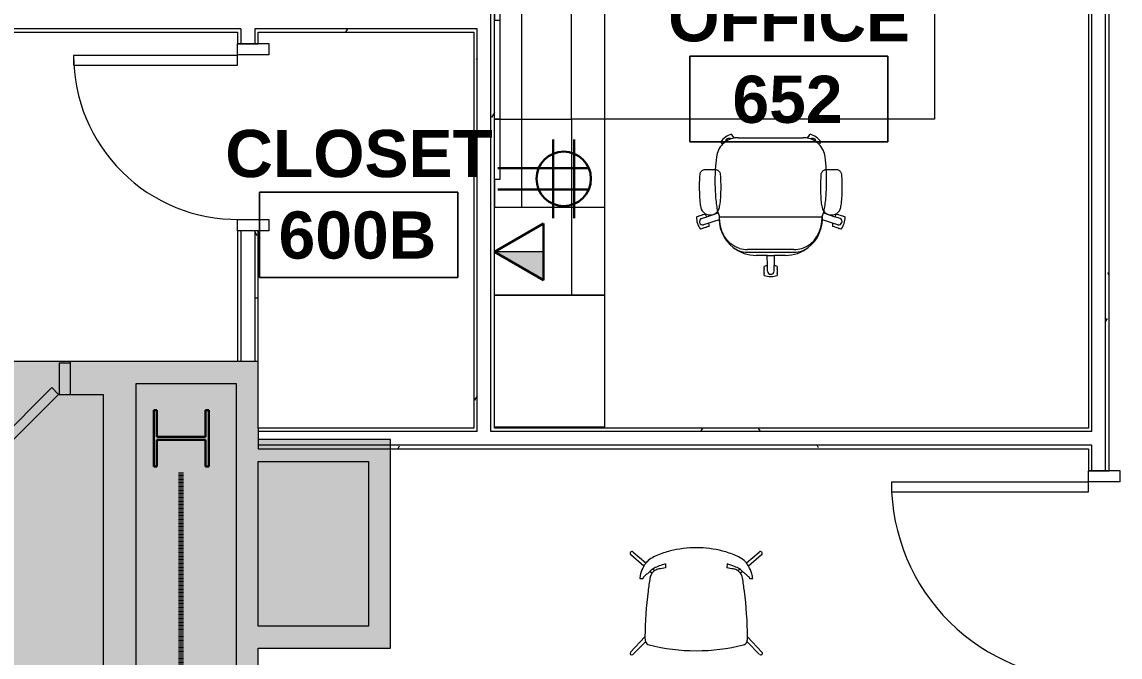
# Model space of a CAD drawing. Header units: inches. Extents: x -1180 to 2011, y -268 to 2143.
# Drawn here: x 634 to 833.6, y 1570.6 to 1686 of the extents above; entities that cross this region are included whole.
import ezdxf

# ---------------------------------------------------------------- set-up
doc = ezdxf.new("R2010")
doc.units = ezdxf.units.IN
doc.header["$MEASUREMENT"] = 0
doc.linetypes.add('Dash 1_8_', pattern=[0.25, 0.125, -0.125])
for name, color, linetype, lineweight in [('A-ANNO-NOTE', 131, 'Continuous', 13), ('A-AREA-IDEN', 2, 'Continuous', 9), ('A-DETL', 90, 'Continuous', 13), ('A-DETL-GENF', 92, 'Continuous', 9), ('A-DETL-THIN', 151, 'Continuous', 13), ('A-DOOR', 31, 'Continuous', 13), ('A-DOOR-FRAM', 31, 'Continuous', 20), ('A-WALL', 113, 'Continuous', 13), ('A-WALL-PATT', 111, 'Continuous', 13), ('I-FURN', 30, 'Continuous', 9), ('I-WALL', 2, 'Continuous', 13), ('S-COLS', 52, 'Continuous', 13)]:
    doc.layers.add(name, color=color, linetype=linetype, lineweight=lineweight)
doc.styles.add('Swis721 Lt BT_B', font='', dxfattribs={"height": 8.583975})
doc.styles.get('Swis721 Lt BT_B').set_extended_font_data('Swis721 Lt BT', bold=True)
pattern_1 = [(0, (0, 0), (30.72, 7.68), [1.267, -21.773, 1.267, -21.773, -122.88]), (0, (0, 0), (30.72, 7.68), [-46.08, 1.267, -44.813, 1.267, -21.773, -53.76]), (0, (0, 0), (30.72, 7.68), [-115.2, 1.267, -14.093, 1.267, -37.133]), (120, (11.52, 3.84), (-22.011075, 22.7643), [1.267, -21.773, 1.267, -21.773, -122.88]), (120, (11.52, 3.84), (-22.011075, 22.7643), [-46.08, 1.267, -44.813, 1.267, -21.773, -53.76]), (120, (11.52, 3.84), (-22.011075, 22.7643), [-115.2, 1.267, -14.093, 1.267, -37.133]), (240, (15.36, 19.2), (-8.708925, -30.4443), [1.267, -21.773, 1.267, -21.773, -122.88]), (240, (15.36, 19.2), (-8.708925, -30.4443), [-46.08, 1.267, -44.813, 1.267, -21.773, -53.76]), (240, (15.36, 19.2), (-8.708925, -30.4443), [-115.2, 1.267, -14.093, 1.267, -37.133])]

# ---------------------------------------------------------------- blocks, each defined once
blk = doc.blocks.new('Single Flush - OTJ_SOLIDFLUSH_ALUM-4843896-6TH FLOOR POWER _ SIGNAL')
at = {"layer": 'A-DOOR', "color": 8, "lineweight": 20}
for p, q in [((-8.65, -27.09), (16.67, -1.76)), ((16.67, -1.76), (17.91, -3)), ((17.91, -3), (-7.42, -28.32)), ((-7.42, -28.32), (-8.65, -27.09))]:
    blk.add_line(p, q, dxfattribs=at)
at = {"layer": 'A-DOOR', "lineweight": 9}
blk.add_arc((17.91, -3), 35.81, 179.5, 225, dxfattribs=at)
at = {"layer": 'A-DOOR-FRAM', "color": 8}
for p, q in [((-20, 2.75), (-20, -3)), ((-20, 2.75), (-18, 2.75)), ((-18, 2.75), (-18, -3)), ((18, 2.75), (18, -3)), ((18, 2.75), (20, 2.75)), ((20, 2.75), (20, -3)), ((-20, -3), (-18, -3)), ((18, -3), (20, -3))]:
    blk.add_line(p, q, dxfattribs=at)
blk = doc.blocks.new('HP-Bearing Pile-Column - HP10X57-V11-6TH FLOOR POWER _ SIGNAL')
at = {"layer": 'S-COLS', "lineweight": 30}
for p, q in [((5.1, 5), (-5.1, 5)), ((-5.1, 5), (-5.1, 4.435)), ((-5.1, 4.435), (-0.2825, 4.435)), ((-0.2825, 4.435), (-0.2825, -4.435)), ((0.2825, -4.435), (0.2825, 4.435)), ((0.2825, 4.435), (5.1, 4.435)), ((5.1, 4.435), (5.1, 5)), ((-0.2825, -4.435), (-5.1, -4.435)), ((-5.1, -4.435), (-5.1, -5)), ((-5.1, -5), (5.1, -5)), ((5.1, -4.435), (0.2825, -4.435)), ((5.1, -5), (5.1, -4.435))]:
    blk.add_line(p, q, dxfattribs=at)
blk = doc.blocks.new('Single Flush - OTJ_SOLIDFLUSH_ALUM-5015488-6TH FLOOR POWER _ SIGNAL')
at = {"layer": 'A-DOOR', "lineweight": 20}
for p, q in [((16.15625, 37.6875), (16.15625, 1.875)), ((17.90625, 37.6875), (16.15625, 37.6875)), ((17.90625, 1.875), (17.90625, 37.6875)), ((16.15625, 1.875), (17.90625, 1.875))]:
    blk.add_line(p, q, dxfattribs=at)
at = {"layer": 'A-DOOR', "lineweight": 9}
blk.add_arc((17.90625, 1.875), 35.8125, 90, 180.5, dxfattribs=at)
at = {"layer": 'A-DOOR-FRAM'}
for p, q in [((-20, -3.875), (-20, 1.875)), ((-20, 1.875), (-18, 1.875)), ((-18, -3.875), (-18, 1.875)), ((18.000004, -3.875), (18.000004, 1.875)), ((18.000004, 1.875), (20.000004, 1.875)), ((20.000004, -3.875), (20.000004, 1.875)), ((-20, -3.875), (-18, -3.875)), ((18.000004, -3.875), (20.000004, -3.875))]:
    blk.add_line(p, q, dxfattribs=at)
blk = doc.blocks.new('Steelcase Coalesse - Wrapp Side - Seating - Four Leg - Chair-5299867-6TH FLOOR POWER _ SIGNAL')
at = {"layer": 'I-FURN'}
for p, q in [((-9.53, 15.37), (-11.88, 17.42)), ((-11.44, 17.95), (-9.15, 15.96)), ((9.15, 15.96), (11.44, 17.95)), ((11.88, 17.42), (9.53, 15.37)), ((-8.05, 14.08), (-8.44, 14.42)), ((-7.88, 14.86), (-7.54, 14.57)), ((-5.61, 15.78), (-5.57, 15.06)), ((5.61, 15.78), (5.57, 15.06)), ((7.54, 14.57), (7.88, 14.86)), ((8.44, 14.42), (8.05, 14.08)), ((-9.73, 13.1), (-10.27, 13.1)), ((-9.66, 13.3), (-9.73, 13.1)), ((9.73, 13.1), (9.66, 13.3)), ((10.27, 13.1), (9.73, 13.1)), ((-11.94, -0.27), (-9.33, 2.54)), ((9.33, 2.54), (11.94, -0.27)), ((-9.24, 1.62), (-11.53, -0.68)), ((11.53, -0.68), (9.24, 1.62))]:
    blk.add_line(p, q, dxfattribs=at)
for centre, radius, start, end in [((-11.66, 17.68), 0.348, 51.3984, 229), ((0.05, -0.05), 18.81, 104.7363, 112.5595), ((0, -0.92), 19.64, 75.8603, 103.9565), ((-0.05, -0.05), 18.81, 67.4404, 75.0824), ((11.66, 17.68), 0.348, 311, 128.6016), ((-4.94, 11.96), 5.81, 112.5595, 136.4079), ((4.94, 11.96), 5.81, 43.5921, 67.4404), ((-4.03, 12.26), 6.32, 150.4844, 164.4644), ((-7.8, 14.68), 1.86, 136.4079, 158.1796), ((-5.24, 9.11), 6.1, 126.618, 132.964), ((-10.51, 16.16), 2.71, 307.2391, 320.0505), ((-5.29, 10.95), 4.69, 123.4699, 132.1521), ((-6.45, 12.92), 1.98, 143.8091, 170.6281), ((-6.45, 12.92), 1.98, 123.4581, 143.8091), ((-5.4, 11.11), 4.49, 110.4842, 123.4699), ((-6.45, 12.92), 1.98, 99.7176, 123.4581), ((-0.27, -2.39), 18.93, 107.4061, 110.7258), ((-0.22, -23.51), 38.93, 97.91, 99.7176), ((-0.2, -2.58), 19.13, 106.417, 107.4359), ((0.22, -23.51), 38.93, 80.2824, 82.09), ((0.27, -2.39), 18.93, 69.2742, 73.6235), ((6.45, 12.92), 1.98, 56.5419, 80.2824), ((5.4, 11.11), 4.49, 56.5301, 69.5158), ((6.45, 12.92), 1.98, 36.1909, 56.5419), ((5.29, 10.95), 4.69, 47.8479, 56.5301), ((6.45, 12.92), 1.98, 9.3719, 36.1909), ((6.45, 12.92), 1.98, 9.3719, 36.1909), ((10.51, 16.16), 2.71, 219.9495, 232.7609), ((5.24, 9.11), 6.1, 47.036, 53.382), ((4.03, 12.26), 6.32, 29.5156, 35.8969), ((4.03, 12.26), 6.32, 15.5356, 29.5156), ((-5.94, 12.78), 4.34, 164.3288, 175.6688), ((-7.5, 11.47), 2.83, 131.9367, 139.5974), ((59.89, 1.97), 69.22, 170.6281, 172.6643), ((-59.89, 1.97), 69.22, 7.3357, 9.3719), ((7.5, 11.47), 2.83, 40.4026, 48.0633), ((5.94, 12.78), 4.34, 4.3312, 15.6712), ((59.89, 1.97), 69.22, 172.6643, 179.5287), ((-59.89, 1.97), 69.22, 0.4713, 7.3357), ((-4.97, 2.5), 4.36, 179.5287, 191.6837), ((4.97, 2.5), 4.36, 348.3163, 0.4713), ((-8.33, 2.04), 1, 204.8357, 255.2463), ((0, 34.83), 34.83, 255.7325, 284.2529), ((8.33, 2.04), 1, 284.2529, 335.1643), ((-11.74, -0.48), 0.29, 135, 315), ((11.74, -0.48), 0.29, 225, 45)]:
    blk.add_arc(centre, radius, start, end, dxfattribs=at)
blk = doc.blocks.new('Table-Teknion-Credenza_Top_for_Freestanding_Storage - CJCT20064-V77-6TH FLOOR POWER _ SIGNAL')
at = {"layer": 'I-FURN'}
for p, q in [((-32, 10), (32, 10)), ((-32, -9), (-32, 10)), ((32, 10), (32, 4)), ((32, 4), (32, -10)), ((-32, -10), (-32, -9)), ((32, -10), (-23.97, -10))]:
    blk.add_line(p, q, dxfattribs=at)
blk = doc.blocks.new('Storage-Teknion-Wall_Panel_Open_Shelves - CJWO3HF1432-V29-6TH FLOOR POWER _ SIGNAL')
at = {"layer": 'I-FURN'}
for p, q in [((-16, 13), (16, 13)), ((-16, -1), (-16, 13)), ((16, 13), (16, -1)), ((16, -1), (-16, -1))]:
    blk.add_line(p, q, dxfattribs=at)
blk = doc.blocks.new('Storage-Teknion-Wall_Panel_Under_Wall_Mount_Storage_Tackable - CJWUT2HF32-V30-6TH FLOOR POWER _ SIGNAL')
at = {"layer": 'I-FURN'}
for p, q in [((-16, 1), (16, 1)), ((-16, 0), (-16, 1)), ((16, 0), (-16, 0)), ((16, 1), (16, 0))]:
    blk.add_line(p, q, dxfattribs=at)
blk = doc.blocks.new('Support-Teknion-Power_Trunk_with_End_Gable - CJPTG292048-V31-6TH FLOOR POWER _ SIGNAL')
at = {"layer": 'I-FURN'}
for p, q in [((-19, 5), (-24, 5)), ((-24, 5), (-24, 0)), ((-19, 4), (-19, 5)), ((10, 4), (-19, 4)), ((24, 5), (10, 5)), ((10, 5), (10, 4)), ((24, 4), (24, 5)), ((24, -9), (24, 4)), ((-24, 0), (-8, 0)), ((-8, 0), (23, 0)), ((23, 0), (23, -9)), ((23, -9), (23, -15)), ((24, -15), (24, -9)), ((23, -15), (24, -15))]:
    blk.add_line(p, q, dxfattribs=at)
blk = doc.blocks.new('Table-Teknion-Run_Off_Fixed_Journal_Leg - CJRF3266-5502741-6TH FLOOR POWER _ SIGNAL')
at = {"layer": 'I-FURN'}
for p, q in [((-33, 16), (33, 16)), ((-33, -16), (-33, 16)), ((33, 16), (33, -16)), ((33, -16), (-33, -16))]:
    blk.add_line(p, q, dxfattribs=at)
blk = doc.blocks.new('Storage-Teknion-Tower_Pedestal_Coat_and_Open_Shelves - CJTPF692024-5502742-6TH FLOOR POWER _ SIGNAL')
at = {"layer": 'I-FURN'}
for p, q in [((-12, 0), (12, 0)), ((-12, -20), (-12, 0)), ((12, 0), (12, -20)), ((12, -20), (-12, -20))]:
    blk.add_line(p, q, dxfattribs=at)
blk = doc.blocks.new('Chair-Teknion-Projek - No Headrest_  Fixed T-Arms-V61-6TH FLOOR POWER _ SIGNAL')
at = {"layer": 'I-FURN'}
for p, q in [((-8.86, 10.18), (-9.08, 10.49)), ((-8.76, 10.04), (-8.79, 10.09)), ((-7.17, 11.87), (-6.95, 11.57)), ((-6.88, 11.48), (-6.65, 11.17)), ((-5.91, 11.24), (5.91, 11.24)), ((6.65, 11.17), (6.88, 11.48)), ((6.95, 11.57), (7.17, 11.87)), ((8.79, 10.09), (8.76, 10.04)), ((9.08, 10.49), (8.86, 10.18)), ((-11.87, 5.48), (-11.02, 5.48)), ((-11.02, 5.48), (-10.17, 5.48)), ((10.17, 5.48), (11.02, 5.48)), ((11.02, 5.48), (11.87, 5.48)), ((-13.51, -3.15), (-13.15, -3.03)), ((-13.04, -2.99), (-12.4, -2.79)), ((-12.59, -3.46), (-11.62, -3.13)), ((-12.29, -2.75), (-11.93, -2.64)), ((-9.39, -3.16), (9.39, -3.16)), ((12.59, -3.46), (11.62, -3.13)), ((11.93, -2.64), (12.29, -2.75)), ((12.4, -2.79), (13.04, -2.99)), ((13.15, -3.03), (13.51, -3.15)), ((-12.42, -5.28), (-12.78, -5.39)), ((-11.67, -5.03), (-12.31, -5.24)), ((-11.24, -4.3), (-12.21, -4.6)), ((-11.2, -4.88), (-11.56, -5)), ((11.56, -5), (11.2, -4.88)), ((12.22, -4.6), (11.24, -4.3)), ((12.31, -5.24), (11.67, -5.03)), ((12.78, -5.39), (12.42, -5.28)), ((4.23, -9.07), (-4.23, -9.07)), ((4.23, -9.61), (-4.23, -9.61)), ((-0.63, -10.17), (-2.65, -10.17)), ((-0.61, -12.02), (-0.63, -10.17)), ((-0.63, -10.17), (0.64, -10.17)), ((0.64, -10.17), (0.61, -12.02)), ((2.65, -10.17), (0.64, -10.17)), ((-1.18, -12.54), (-1.18, -12.17)), ((-1.18, -13.33), (-1.18, -12.66)), ((-1.18, -13.82), (-1.18, -13.45)), ((-0.6, -13.04), (-0.61, -12.02)), ((0.6, -13.04), (0.61, -12.02)), ((1.18, -12.17), (1.18, -12.54)), ((1.18, -12.66), (1.18, -13.33)), ((1.18, -13.45), (1.18, -13.82))]:
    blk.add_line(p, q, dxfattribs=at)
at = {"layer": 'I-FURN', "flags": 128}
for points in [[(-11.62, -3.13), (-10.6, -2.79), (-9.58, -2.44)], [(-9.39, -3.72), (-10.32, -4.01), (-11.24, -4.3)], [(11.24, -4.3), (10.32, -4.01), (9.39, -3.72)], [(9.58, -2.44), (10.6, -2.79), (11.62, -3.13)]]:
    blk.add_lwpolyline(points, dxfattribs=at)
at = {"layer": 'I-FURN'}
for centre, radius, start, end in [((-5.91, 7.24), 4, 135.4062, 172.7165), ((-6.1, 8.39), 3.64, 107.0766, 144.9234), ((-8.81, 10.22), 0.062, 216, 291.4949), ((-8.74, 10.12), 0.062, 140.5051, 216), ((-5.91, 7.24), 4, 100.7159, 135.4062), ((-7.64, 10.51), 0.6, 53.6044, 182.0177), ((-7, 11.54), 0.062, 320.5051, 36), ((-6.93, 11.44), 0.062, 36, 111.4949), ((-5.91, 7.24), 4, 90, 100.7159), ((5.91, 7.24), 4, 79.2841, 90), ((5.91, 7.24), 4, 44.5938, 79.2841), ((6.93, 11.44), 0.062, 68.5051, 144), ((7, 11.54), 0.062, 144, 219.4949), ((6.1, 8.39), 3.64, 35.0766, 72.9234), ((7.64, 10.51), 0.6, 357.9823, 126.3956), ((5.91, 7.24), 4, 7.2835, 44.5938), ((8.81, 10.22), 0.062, 248.5051, 324), ((8.74, 10.12), 0.062, 324, 39.4949), ((24.63, 3.33), 34.78, 172.7165, 176.4781), ((-24.63, 3.33), 34.78, 3.5219, 7.2835), ((24.63, 3.33), 34.78, 176.4781, 182.5921), ((-24.63, 3.33), 34.78, 357.4079, 3.5219), ((24.25, 3.32), 34.4, 182.6596, 187.3663), ((-24.25, 3.32), 34.4, 352.6337, 357.3404), ((-11.07, -1.13), 1.68, 178.9486, 271.7629), ((-10.97, -1.13), 1.68, 268.2371, 1.0513), ((-1.73, -0.04), 8.21, 187.3674, 194.9992), ((10.97, -1.13), 1.68, 178.9487, 271.7629), ((1.73, -0.04), 8.21, 345.0008, 352.6326), ((11.07, -1.13), 1.68, 268.2371, 1.0514), ((-9.87, -3.21), 3.64, 179.0766, 216.9234), ((-13.13, -3.09), 0.062, 32.5051, 108), ((-13.02, -3.05), 0.062, 108, 183.4949), ((-12.36, -4.01), 0.6, 112.6052, 284.2997), ((-12.38, -2.85), 0.062, 32.5051, 108), ((-12.27, -2.81), 0.062, 108, 183.4949), ((-14.86, -4.83), 3.65, 27.6577, 36.875), ((-1.73, -0.04), 8.21, 194.9992, 196.9886), ((-5.24, -1.24), 4.5, 195.45, 205.2697), ((-3.3, -3.44), 6.1, 177.3817, 182.6183), ((-2.64, -3.42), 6.76, 182.5778, 231.7498), ((2.64, -3.42), 6.76, 308.2502, 357.4222), ((5.25, -1.25), 4.49, 334.7208, 344.5595), ((2.64, -3.42), 6.76, 357.298, 2.149), ((1.73, -0.04), 8.21, 343.0114, 345.0008), ((14.86, -4.83), 3.65, 143.125, 152.3423), ((12.36, -4.01), 0.6, 256.6052, 67.3948), ((12.27, -2.81), 0.062, 356.5051, 72), ((12.38, -2.85), 0.062, 72, 147.4949), ((9.87, -3.21), 3.64, 323.0766, 0.9234), ((13.02, -3.05), 0.062, 356.5051, 72), ((13.13, -3.09), 0.062, 72, 147.4949), ((-12.44, -5.22), 0.062, 288, 3.4949), ((-12.33, -5.18), 0.062, 212.5051, 288), ((-11.69, -4.98), 0.062, 288, 3.4949), ((-11.58, -4.94), 0.062, 212.5051, 288), ((-14.86, -4.83), 3.65, 359.125, 8.3423), ((14.86, -4.83), 3.65, 171.6577, 180.875), ((11.58, -4.94), 0.062, 252, 327.4949), ((11.69, -4.98), 0.062, 176.5051, 252), ((12.33, -5.18), 0.062, 252, 327.4949), ((12.44, -5.22), 0.062, 176.5051, 252), ((-2.65, -3.42), 6.75, 231.7498, 270), ((-4.23, -5.34), 4.26, 232.4396, 249.1668), ((-4.23, -5.34), 4.26, 249.1668, 270), ((-4.46, -4.82), 4.25, 253.6072, 273.1858), ((2.65, -3.42), 6.75, 270, 308.2502), ((4.46, -4.82), 4.25, 266.8142, 286.3928), ((4.23, -5.34), 4.26, 270, 290.8332), ((4.23, -5.34), 4.26, 290.8332, 307.5604), ((0, -15.62), 3.65, 99.6577, 108.875), ((-1.12, -12.54), 0.062, 180, 255.4949), ((-1.12, -12.66), 0.062, 104.5051, 180), ((-1.12, -13.33), 0.062, 180, 255.4949), ((-1.12, -13.45), 0.062, 104.5051, 180), ((0, -10.37), 3.64, 251.0766, 288.9234), ((0, -12.99), 0.6, 184.6052, 355.3948), ((0, -15.62), 3.65, 71.125, 80.3423), ((1.12, -12.54), 0.062, 284.5051, 0), ((1.12, -12.66), 0.062, 360, 75.4949), ((1.12, -13.33), 0.062, 284.5051, 360), ((1.12, -13.45), 0.062, 360, 75.4949)]:
    blk.add_arc(centre, radius, start, end, dxfattribs=at)
for points in [[(-12.75, -1.09), (-12.85, -0.16), (-12.97, 1.72), (-12.93, 3.6), (-12.86, 4.54)], [(-12.86, 4.54), (-12.85, 4.63), (-12.82, 4.79), (-12.71, 5.02), (-12.55, 5.21), (-12.35, 5.36), (-12.12, 5.46), (-11.95, 5.48), (-11.87, 5.48)], [(-10.17, 5.48), (-10.08, 5.48), (-9.92, 5.46), (-9.68, 5.36), (-9.48, 5.21), (-9.32, 5.02), (-9.21, 4.79), (-9.18, 4.63), (-9.18, 4.54)], [(-9.18, 4.54), (-9.11, 3.6), (-9.06, 1.72), (-9.18, -0.16), (-9.29, -1.09)], [(9.29, -1.09), (9.18, -0.16), (9.06, 1.72), (9.11, 3.6), (9.18, 4.54)], [(9.18, 4.54), (9.18, 4.63), (9.21, 4.79), (9.32, 5.02), (9.48, 5.21), (9.68, 5.36), (9.92, 5.46), (10.08, 5.48), (10.17, 5.48)], [(11.87, 5.48), (11.95, 5.48), (12.12, 5.46), (12.35, 5.36), (12.55, 5.21), (12.71, 5.02), (12.82, 4.79), (12.85, 4.63), (12.86, 4.54)], [(12.86, 4.54), (12.93, 3.6), (12.97, 1.72), (12.85, -0.16), (12.75, -1.09)], [(-5.66, -8.9), (-8.07, -8.21), (-9.33, -5.79), (-9.33, -3.16)], [(5.66, -8.9), (8.07, -8.21), (9.33, -5.79), (9.33, -3.16)]]:
    blk.add_open_spline(points, degree=3, dxfattribs=at)
blk = doc.blocks.new('Storage-Teknion-Pedestal_Unfinished_Top_2_High - CJPCSB2016-V33-6TH FLOOR POWER _ SIGNAL')
at = {"layer": 'I-FURN'}
for p, q in [((-8, 0), (8, 0)), ((-8, -6), (-8, 0)), ((8, 0), (8, -6)), ((-8, -20), (-8, -6)), ((8, -6), (8, -20)), ((8, -20), (-8, -20))]:
    blk.add_line(p, q, dxfattribs=at)
blk = doc.blocks.new('Single Flush - OTJ_SOLIDFLUSH_ALUM 2_-6_-5764902-6TH FLOOR POWER _ SIGNAL')
at = {"layer": 'A-DOOR', "lineweight": 20}
for p, q in [((13.15625, 31.6875), (13.15625, 1.875)), ((14.90625, 31.6875), (13.15625, 31.6875)), ((14.90625, 1.875), (14.90625, 31.6875)), ((13.15625, 1.875), (14.90625, 1.875))]:
    blk.add_line(p, q, dxfattribs=at)
at = {"layer": 'A-DOOR', "lineweight": 9}
blk.add_arc((14.90625, 1.875), 29.8125, 90, 180.5, dxfattribs=at)
at = {"layer": 'A-DOOR-FRAM'}
for p, q in [((-17, -3.875), (-17, 1.875)), ((-17, 1.875), (-15, 1.875)), ((-15, -3.875), (-15, 1.875)), ((15.000004, -3.875), (15.000004, 1.875)), ((15.000004, 1.875), (17.000004, 1.875)), ((17.000004, -3.875), (17.000004, 1.875)), ((-17, -3.875), (-15, -3.875)), ((15.000004, -3.875), (17.000004, -3.875))]:
    blk.add_line(p, q, dxfattribs=at)
blk = doc.blocks.new('Room Tag - Room Name and Number-3379422-6TH FLOOR POWER _ SIGNAL')
at = {"layer": 'A-AREA-IDEN'}
for p, q in [((-0.1881, -0.1636), (-0.1881, -0.0018)), ((-0.1881, -0.0018), (0.1869, -0.0018)), ((0.1869, -0.0018), (-0.1881, -0.0018)), ((-0.1881, -0.0018), (-0.1881, -0.1636)), ((0.1869, -0.0018), (0.1869, -0.1636)), ((0.1869, -0.1636), (0.1869, -0.0018)), ((0.1869, -0.1636), (-0.1881, -0.1636)), ((-0.1881, -0.1636), (0.1869, -0.1636))]:
    blk.add_line(p, q, dxfattribs=at)

msp = doc.modelspace()

# ---------------------------------------------------------------- hatches: boundary and pattern name
at = {"layer": 'A-ANNO-NOTE', "lineweight": 9}
msp.add_hatch(color=256, dxfattribs=at).paths.add_polyline_path([(728.83, 1639.1), (728.83, 1644.26), (719.9, 1644.26)], flags=0)
at = {"layer": 'A-DETL-GENF'}
h = msp.add_hatch(color=9, dxfattribs=at)
h.paths.add_polyline_path([(63.24, 1240.16), (70.77, 1240.16), (70.77, 1265.21), (58.74, 1265.21), (58.74, 1579.31), (70.77, 1579.31), (70.77, 1607.3), (-48.23, 1607.3), (-48.23, 1620.31), (-277.42, 1620.31), (-277.42, 1541.26), (-249.39, 1541.26), (-249.39, 1598.34), (24.69, 1598.34), (24.69, 1541.26), (52.78, 1541.26), (52.78, 1411.26), (24.69, 1411.26), (24.69, 1357.25), (50.71, 1357.25), (50.71, 1277.19), (-67.38, 1277.19), (-67.38, 1240.16), (-41.77, 1240.16), (-41.77, 1259.14), (38.24, 1259.14), (38.24, 1240.16), (62.74, 1240.16)], flags=0)
h.paths.add_polyline_path([(-381.47, 1240.16), (-381.47, 1256.22), (-377.47, 1256.22), (-377.47, 1256.27), (-381.5, 1256.27), (-381.5, 1620.31), (-399.46, 1620.31), (-399.46, 1240.16), (-381.5, 1240.16)], flags=0)
h.paths.add_polyline_path([(193.78, 1339.23), (195.78, 1339.23), (195.78, 1318.11), (193.78, 1318.11), (193.78, 1319.46)], flags=0)
h.paths.add_polyline_path([(193.78, 1443.51), (195.78, 1443.51), (195.78, 1422.38), (193.78, 1422.38)], flags=0)
h.paths.add_polyline_path([(193.78, 1547.56), (195.78, 1547.56), (195.78, 1526.43), (193.78, 1526.43)], flags=0)
h.paths.add_polyline_path([(174.75, 1240.16), (672.96, 1240.16), (672.96, 1620.31), (654.76, 1620.31), (654.76, 1257.23), (377.16, 1257.26), (377.16, 1309.64), (293.77, 1309.64), (293.77, 1263.25), (188.78, 1263.25), (188.78, 1296.73), (193.78, 1296.73), (193.78, 1268.25), (288.77, 1268.25), (288.77, 1368.22), (193.78, 1368.22), (193.78, 1339.23), (188.78, 1339.23), (188.78, 1401.01), (193.78, 1401.01), (193.78, 1372.22), (288.77, 1372.22), (288.77, 1472.3), (193.78, 1472.3), (193.78, 1443.51), (188.78, 1443.51), (188.78, 1505.06), (193.78, 1505.06), (193.78, 1476.3), (288.77, 1476.3), (288.77, 1576.29), (193.78, 1576.29), (193.78, 1547.56), (188.78, 1547.56), (188.78, 1575.31), (188.64, 1575.28), (188.64, 1547.76), (182.73, 1547.76), (182.73, 1504.24), (188.64, 1504.24), (188.64, 1444.18), (182.73, 1444.18), (182.73, 1400.24), (188.64, 1400.24), (188.64, 1339.74), (182.73, 1339.74), (182.73, 1296.76), (188.64, 1296.73), (188.64, 1265.21), (174.75, 1265.21), (174.75, 1247.2)], flags=0)
h.paths.add_polyline_path([(-272.42, 1242.23), (-222.89, 1242.23), (-222.89, 1276.12), (-227.66, 1276.12), (-227.66, 1281.12), (-267.66, 1281.12), (-267.66, 1276.12), (-272.42, 1276.12), (-272.42, 1242.24)], flags=0)
h.paths.add_polyline_path([(-217.89, 1242.23), (-155.35, 1242.23), (-155.35, 1276.12), (-166.62, 1276.12), (-166.62, 1281.12), (-206.62, 1281.12), (-206.62, 1276.12), (-217.89, 1276.12), (-217.89, 1246.88)], flags=0)
h.paths.add_polyline_path([(-403.46, 1254.15), (-403.46, 1284.19), (-423.43, 1284.19), (-423.43, 1254.15), (-405.98, 1254.15)], flags=0)
h.paths.add_polyline_path([(-277.45, 1256.27), (-277.42, 1256.27), (-277.45, 1256.27)], flags=0)
h.paths.add_polyline_path([(-331.5, 1256.27), (-331.5, 1262.27), (-283.45, 1262.27), (-283.45, 1508.33), (-375.5, 1508.33), (-375.5, 1262.27), (-371.5, 1262.27), (-371.5, 1256.27), (-332.12, 1256.27)], flags=0)
h.paths.add_polyline_path([(641.59, 1262.23), (649.76, 1262.23), (649.76, 1359.16), (556.01, 1359.16), (556.01, 1262.23)], flags=0)
h.paths.add_polyline_path([(511.76, 1262.76), (551.01, 1262.76), (550.98, 1619.36), (432.35, 1619.36), (432.35, 1624.31), (386.35, 1624.31), (386.35, 1619.36), (382.66, 1619.36), (382.66, 1379.39), (378.04, 1379.39), (378.04, 1531.32), (293.77, 1531.32), (293.77, 1315.14), (378.04, 1315.14), (378.04, 1339.39), (382.66, 1339.39), (382.66, 1262.76), (423.17, 1262.76)], flags=0)
h.paths.add_polyline_path([(195.78, 1296.73), (193.78, 1296.73), (193.78, 1317.86), (195.78, 1317.86), (195.78, 1310.14)], flags=0)
h.paths.add_polyline_path([(-249.39, 1357.25), (-249.39, 1411.26), (-271.43, 1411.26), (-271.43, 1411.21), (-277.43, 1411.21), (-277.45, 1357.25), (-267.2, 1357.25)], flags=0)
h.paths.add_polyline_path([(648.76, 1364.16), (648.76, 1618.33), (642.76, 1618.33), (642.76, 1624.31), (602.76, 1624.31), (602.76, 1618.33), (556.98, 1618.33), (556.98, 1364.16), (641.59, 1364.16)], flags=0)
h.paths.add_polyline_path([(183.14, 1364.83), (183.14, 1365.33), (182.73, 1365.33), (182.73, 1364.83)], flags=0)
h.paths.add_polyline_path([(182.73, 1375.83), (183.14, 1375.83), (183.14, 1376.33), (182.73, 1376.33)], flags=0)
h.paths.add_polyline_path([(193.78, 1401.01), (193.78, 1422.13), (195.78, 1422.13), (195.78, 1401.01)], flags=0)
h.paths.add_polyline_path([(182.73, 1471.71), (183.14, 1471.71), (183.14, 1472.21), (182.73, 1472.21)], flags=0)
h.paths.add_polyline_path([(183.14, 1477.46), (183.14, 1477.96), (182.73, 1477.96), (182.73, 1477.46)], flags=0)
h.paths.add_polyline_path([(193.78, 1505.06), (193.78, 1526.18), (195.78, 1526.18), (195.78, 1505.06)], flags=0)
h.paths.add_polyline_path([(-282.42, 1513.33), (-282.42, 1574.27), (-376.5, 1574.27), (-376.5, 1513.33), (-283.43, 1513.33)], flags=0)
h.paths.add_polyline_path([(368.82, 1536.32), (378.04, 1536.32), (378.04, 1619.36), (375.35, 1619.36), (375.35, 1624.31), (329.35, 1624.31), (329.35, 1619.36), (317.86, 1619.36), (317.86, 1595.36), (293.77, 1595.36), (293.77, 1536.32), (294.22, 1536.32)], flags=0)
h.paths.add_polyline_path([(694.97, 1576.19), (697.02, 1576.19), (697.02, 1606.14), (676.96, 1606.14), (676.96, 1576.19)], flags=0)
h.paths.add_polyline_path([(-282.42, 1579.27), (-281.42, 1579.27), (-281.42, 1620.31), (-297.96, 1620.31), (-297.96, 1624.31), (-360.96, 1624.31), (-360.96, 1620.31), (-377.5, 1620.31), (-377.5, 1579.27), (-297.96, 1579.27)], flags=0)
h.paths.add_polyline_path([(182.64, 1579.31), (188.78, 1579.31), (188.78, 1598.25), (293.63, 1598.25), (293.63, 1599.36), (313.86, 1599.36), (313.86, 1620.31), (295.85, 1620.31), (295.85, 1607.3), (174.75, 1607.3), (174.75, 1579.31), (181.4, 1579.31)], flags=0)
h.paths.add_polyline_path([(252.11, 1580.29), (288.77, 1580.29), (288.77, 1593.25), (193.78, 1593.25), (193.78, 1580.29), (206.74, 1580.29)], flags=0)
h.paths.add_polyline_path([(699.34, 1608.45), (699.96, 1609.08), (701.02, 1609.08), (701.02, 1610.14), (676.96, 1610.14), (676.96, 1608.45), (697.02, 1608.45)], flags=0)
at = {"layer": 'A-WALL-PATT', "lineweight": 9}
h = msp.add_hatch(dxfattribs=at)
h.set_pattern_fill('FP_1', color=256, style=0, pattern_type=2)
h.set_pattern_definition(pattern_1)
h.paths.add_polyline_path([(831.65, 1236.16), (831.65, 1316.95), (831.02, 1316.95), (831.02, 1236.16)], flags=0)
h.paths.add_polyline_path([(831.65, 1356.95), (831.65, 1368.7), (831.02, 1368.7), (831.02, 1356.95)], flags=0)
h.paths.add_polyline_path([(831.65, 1408.7), (831.65, 1492.45), (831.02, 1492.45), (831.02, 1408.7)], flags=0)
h.paths.add_polyline_path([(831.65, 1604.45), (831.65, 1811.04), (831.02, 1811.04), (831.02, 1604.45)], flags=0)
h = msp.add_hatch(dxfattribs=at)
h.set_pattern_fill('FP_1', color=256, style=0, pattern_type=2)
h.set_pattern_definition(pattern_1)
h.paths.add_polyline_path([(716.77, 1612.2), (716.77, 1684.79), (716.15, 1684.79), (716.15, 1612.2)], flags=0)
h.paths.add_polyline_path([(716.15, 1687.29), (716.77, 1687.29), (716.77, 1807.91), (716.15, 1807.91), (716.15, 1687.91)], flags=0)
h = msp.add_hatch(dxfattribs=at)
h.set_pattern_fill('FP_1', color=256, style=0, pattern_type=2)
h.set_pattern_definition(pattern_1)
h.paths.add_polyline_path([(719.9, 1612.2), (719.9, 1807.91), (719.27, 1807.91), (719.27, 1612.2)], flags=0)
h = msp.add_hatch(dxfattribs=at)
h.set_pattern_fill('FP_1', color=256, style=0, pattern_type=2)
h.set_pattern_definition(pattern_1)
h.paths.add_polyline_path([(828.52, 1239.29), (828.52, 1316.95), (827.9, 1316.95), (827.9, 1239.29)], flags=0)
h.paths.add_polyline_path([(827.9, 1356.95), (828.52, 1356.95), (828.52, 1361.58), (827.9, 1361.58), (827.9, 1360.95)], flags=0)
h.paths.add_polyline_path([(827.9, 1364.08), (828.52, 1364.08), (828.52, 1368.7), (827.9, 1368.7), (827.9, 1364.7)], flags=0)
h.paths.add_polyline_path([(828.52, 1408.7), (828.52, 1485.33), (827.9, 1485.33), (827.9, 1408.7)], flags=0)
h.paths.add_polyline_path([(827.9, 1487.83), (828.52, 1487.83), (828.52, 1492.45), (827.9, 1492.45), (827.9, 1488.45)], flags=0)
h.paths.add_polyline_path([(828.52, 1604.45), (828.52, 1609.08), (827.9, 1609.08), (827.9, 1604.45)], flags=0)
h.paths.add_polyline_path([(827.9, 1611.58), (828.52, 1611.58), (828.52, 1807.91), (827.9, 1807.91), (827.9, 1612.2)], flags=0)
h = msp.add_hatch(dxfattribs=at)
h.set_pattern_fill('FP_1', color=256, style=0, pattern_type=2)
h.set_pattern_definition(pattern_1)
h.paths.add_polyline_path([(716.15, 1684.16), (716.15, 1684.79), (676.34, 1684.79), (676.34, 1684.16), (706.5, 1684.16)], flags=0)
h.paths.add_polyline_path([(226.55, 1684.16), (673.84, 1684.16), (673.84, 1684.79), (223.42, 1684.75), (223.42, 1684.16)], flags=0)
h = msp.add_hatch(dxfattribs=at)
h.set_pattern_fill('FP_1', color=256, style=0, pattern_type=2)
h.set_pattern_definition(pattern_1)
h.paths.add_polyline_path([(676.34, 1624.31), (676.96, 1624.31), (676.96, 1648.04), (676.34, 1648.04)], flags=0)
h.paths.add_polyline_path([(676.96, 1682.04), (676.96, 1684.16), (676.34, 1684.15), (676.34, 1682.04)], flags=0)
h = msp.add_hatch(color=7, dxfattribs=at)
h.paths.add_polyline_path([(642.76, 1618.33), (654.76, 1618.33), (654.76, 1624.33), (642.76, 1624.33)], flags=0)
h.paths.add_polyline_path([(551.01, 1618.33), (602.76, 1618.33), (602.76, 1624.33), (550.98, 1624.33), (550.98, 1618.33)], flags=0)
for points in [[(672.96, 1620.31), (672.96, 1624.31), (654.76, 1624.31), (654.76, 1620.31)], [(672.96, 1236.16), (676.96, 1236.16), (676.96, 1624.31), (672.96, 1624.31), (672.96, 1236.59)], [(649.76, 1361.33), (654.76, 1361.33), (654.76, 1618.33), (648.76, 1618.33), (648.76, 1361.33)], [(697.02, 1576.19), (701.02, 1576.19), (701.02, 1609.08), (699.96, 1609.08), (699.34, 1608.45), (697.02, 1608.45), (697.02, 1606.14)], [(694.97, 1606.14), (697.02, 1606.14), (697.02, 1608.45), (676.96, 1608.45), (676.96, 1606.14)], [(676.96, 1572.19), (701.02, 1572.19), (701.02, 1576.19), (676.96, 1576.19)]]:
    msp.add_hatch(color=7, dxfattribs=at).paths.add_polyline_path(points, flags=0)
h = msp.add_hatch(dxfattribs=at)
h.set_pattern_fill('FP_1', color=256, style=0, pattern_type=2)
h.set_pattern_definition(pattern_1)
h.paths.add_polyline_path([(773.8, 1611.58), (827.9, 1611.58), (827.9, 1612.2), (719.27, 1612.2), (719.27, 1611.58), (771.42, 1611.58)], flags=0)
h.paths.add_polyline_path([(716.77, 1611.58), (716.77, 1612.2), (676.96, 1612.2), (676.96, 1611.58), (716.15, 1611.58)], flags=0)
h = msp.add_hatch(dxfattribs=at)
h.set_pattern_fill('FP_1', color=256, style=0, pattern_type=2)
h.set_pattern_definition(pattern_1)
h.paths.add_polyline_path([(771.42, 1608.45), (827.9, 1608.45), (827.9, 1609.08), (701.02, 1609.08), (701.02, 1608.45), (738.96, 1608.45)], flags=0)

# ---------------------------------------------------------------- linework, layer by layer
at = {"layer": 'A-ANNO-NOTE', "lineweight": 30}
for p, q in [((730.6, 1664.69), (730.6, 1650.35)), ((734.43, 1664.69), (734.43, 1650.35)), ((720.55, 1659.43), (737.08, 1659.43)), ((720.55, 1655.6), (737.08, 1655.6)), ((719.9, 1644.26), (728.83, 1649.42)), ((728.83, 1649.42), (728.83, 1639.1)), ((719.9, 1644.26), (728.83, 1639.1))]:
    msp.add_line(p, q, dxfattribs=at)
at = {"layer": 'A-ANNO-NOTE', "lineweight": 9}
for p, q in [((719.9, 1644.26), (728.83, 1639.1)), ((728.83, 1644.26), (719.9, 1644.26)), ((728.83, 1639.1), (728.83, 1644.26))]:
    msp.add_line(p, q, dxfattribs=at)
at = {"layer": 'A-ANNO-NOTE', "lineweight": 30}
msp.add_circle((732.51, 1657.52), 4.95, dxfattribs=at)
at = {"layer": 'A-DETL', "linetype": 'Dash 1_8_', "lineweight": 70}
msp.add_line((662.97, 1257.26), (662.97, 1604.26), dxfattribs=at)
at = {"layer": 'A-DETL-THIN', "lineweight": 9}
msp.add_line((642.76, 1624.31), (602.76, 1624.31), dxfattribs=at)
at = {"layer": 'A-WALL'}
for p, q in [((831.02, 1604.45), (831.02, 1811.04)), ((719.27, 1611.58), (719.27, 1808.54)), ((828.52, 1611.58), (828.52, 1808.54)), ((673.84, 1684.79), (170.75, 1684.79)), ((673.84, 1684.79), (673.84, 1682.04)), ((716.77, 1684.79), (676.34, 1684.79)), ((676.34, 1684.79), (676.34, 1682.04)), ((716.77, 1611.58), (716.77, 1684.79)), ((673.84, 1648.04), (673.84, 1624.31)), ((676.34, 1648.04), (676.34, 1624.31)), ((676.96, 1612.2), (676.96, 1608.45)), ((716.77, 1611.58), (676.96, 1611.58)), ((828.52, 1611.58), (719.27, 1611.58)), ((828.52, 1609.08), (676.96, 1609.08)), ((828.52, 1604.45), (828.52, 1609.08))]:
    msp.add_line(p, q, dxfattribs=at)
at = {"layer": 'A-WALL', "color": 8, "lineweight": 20}
for p, q in [((673.21, 1624.31), (654.76, 1624.31)), ((676.96, 1612.2), (676.96, 1624.31)), ((654.76, 1620.31), (672.96, 1620.31)), ((672.96, 1620.31), (672.96, 1240.16)), ((701.02, 1610.14), (676.96, 1610.14)), ((701.02, 1572.19), (701.02, 1610.14)), ((676.96, 1576.19), (676.96, 1606.14)), ((676.96, 1606.14), (697.02, 1606.14)), ((697.02, 1606.14), (697.02, 1576.19)), ((697.02, 1576.19), (676.96, 1576.19)), ((676.96, 1488.45), (676.96, 1572.19)), ((676.96, 1572.19), (701.02, 1572.19))]:
    msp.add_line(p, q, dxfattribs=at)
at = {"layer": 'A-WALL', "color": 55}
msp.add_line((676.96, 1624.31), (673.21, 1624.31), dxfattribs=at)
at = {"layer": 'I-WALL'}
for p, q in [((831.65, 1604.45), (831.65, 1811.66)), ((719.9, 1612.2), (719.9, 1807.91)), ((827.9, 1807.91), (827.9, 1612.2)), ((170.75, 1684.16), (673.21, 1684.16)), ((673.21, 1684.16), (673.21, 1682.04)), ((676.96, 1684.16), (716.15, 1684.16)), ((676.96, 1682.04), (676.96, 1684.16)), ((716.15, 1684.16), (716.15, 1612.2)), ((673.21, 1682.04), (676.96, 1682.04)), ((676.96, 1648.04), (673.21, 1648.04)), ((673.21, 1648.04), (673.21, 1624.31)), ((676.96, 1624.31), (676.96, 1648.04)), ((716.15, 1612.2), (676.96, 1612.2)), ((827.9, 1612.2), (719.9, 1612.2)), ((676.96, 1608.45), (827.9, 1608.45)), ((827.9, 1608.45), (827.9, 1604.45)), ((827.9, 1604.45), (831.65, 1604.45))]:
    msp.add_line(p, q, dxfattribs=at)
at = {"layer": 'I-WALL', "color": 8, "lineweight": 20}
for p, q in [((654.76, 1624.33), (642.76, 1624.33)), ((642.76, 1624.33), (642.76, 1618.33)), ((654.76, 1624.31), (654.76, 1624.33)), ((654.76, 1257.23), (654.76, 1620.31)), ((642.76, 1618.33), (648.76, 1618.33)), ((648.76, 1618.33), (648.76, 1364.16))]:
    msp.add_line(p, q, dxfattribs=at)

# ---------------------------------------------------------------- block references
at = {"layer": 'A-AREA-IDEN', "xscale": 95.99999999999994, "yscale": 95.99999999999994, "zscale": 95.99999999999994}
for p in [(773.47, 1679.96), (695.29, 1655.27)]:
    msp.add_blockref('Room Tag - Room Name and Number-3379422-6TH FLOOR POWER _ SIGNAL', p, dxfattribs=at)
at = {"layer": 'A-DOOR', "rotation": 89.99999999999993}
for name, p in [('Single Flush - OTJ_SOLIDFLUSH_ALUM 2_-6_-5764902-6TH FLOOR POWER _ SIGNAL', (675.09, 1665.04)), ('Single Flush - OTJ_SOLIDFLUSH_ALUM-5015488-6TH FLOOR POWER _ SIGNAL', (829.77, 1584.45))]:
    msp.add_blockref(name, p, dxfattribs=at)
at = {"layer": 'A-DOOR'}
msp.add_blockref('Single Flush - OTJ_SOLIDFLUSH_ALUM-4843896-6TH FLOOR POWER _ SIGNAL', (622.76, 1621.33), dxfattribs=at)
at = {"layer": 'I-FURN'}
for name, p, rotation in [('Table-Teknion-Credenza_Top_for_Freestanding_Storage - CJCT20064-V77-6TH FLOOR POWER _ SIGNAL', (729.9, 1668.39), 270.0000000000002), ('Storage-Teknion-Wall_Panel_Under_Wall_Mount_Storage_Tackable - CJWUT2HF32-V30-6TH FLOOR POWER _ SIGNAL', (719.9, 1684.39), 270.0000000000002), ('Support-Teknion-Power_Trunk_with_End_Gable - CJPTG292048-V31-6TH FLOOR POWER _ SIGNAL', (724.9, 1676.39), 90.00000000000026), ('Table-Teknion-Run_Off_Fixed_Journal_Leg - CJRF3266-5502741-6TH FLOOR POWER _ SIGNAL', (766.9, 1684.39), 180), ('Storage-Teknion-Wall_Panel_Open_Shelves - CJWO3HF1432-V29-6TH FLOOR POWER _ SIGNAL', (720.9, 1652.39), 270.0000000000002), ('Storage-Teknion-Pedestal_Unfinished_Top_2_High - CJPCSB2016-V33-6TH FLOOR POWER _ SIGNAL', (739.9, 1644.39), 270.0000000000002), ('Storage-Teknion-Tower_Pedestal_Coat_and_Open_Shelves - CJTPF692024-5502742-6TH FLOOR POWER _ SIGNAL', (739.9, 1624.39), 270.0000000000002)]:
    msp.add_blockref(name, p, dxfattribs=dict(at, rotation=rotation))
for name, p in [('Chair-Teknion-Projek - No Headrest_  Fixed T-Arms-V61-6TH FLOOR POWER _ SIGNAL', (770.15, 1653.76)), ('Steelcase Coalesse - Wrapp Side - Seating - Four Leg - Chair-5299867-6TH FLOOR POWER _ SIGNAL', (756.6, 1571.72))]:
    msp.add_blockref(name, p, dxfattribs=at)
at = {"layer": 'S-COLS', "lineweight": 9, "rotation": 89.99999999999991}
msp.add_blockref('HP-Bearing Pile-Column - HP10X57-V11-6TH FLOOR POWER _ SIGNAL', (662.97, 1610.33), dxfattribs=at)

# ---------------------------------------------------------------- texts
at = {"layer": 'A-AREA-IDEN', "char_height": 8.584, "attachment_point": 2, "line_spacing_factor": 0.998538, "style": 'Swis721 Lt BT_B'}
for s, insert, width in [('OFFICE', (773.48, 1691.09), 49.572), ('652', (773.19, 1676.27), 23.004), ('CLOSET', (695.3, 1666.41), 53.676), ('600B', (695.01, 1651.59), 32.184)]:
    msp.add_mtext(s, dxfattribs=dict(at, insert=insert, width=width))

doc.saveas('drawing.dxf')
